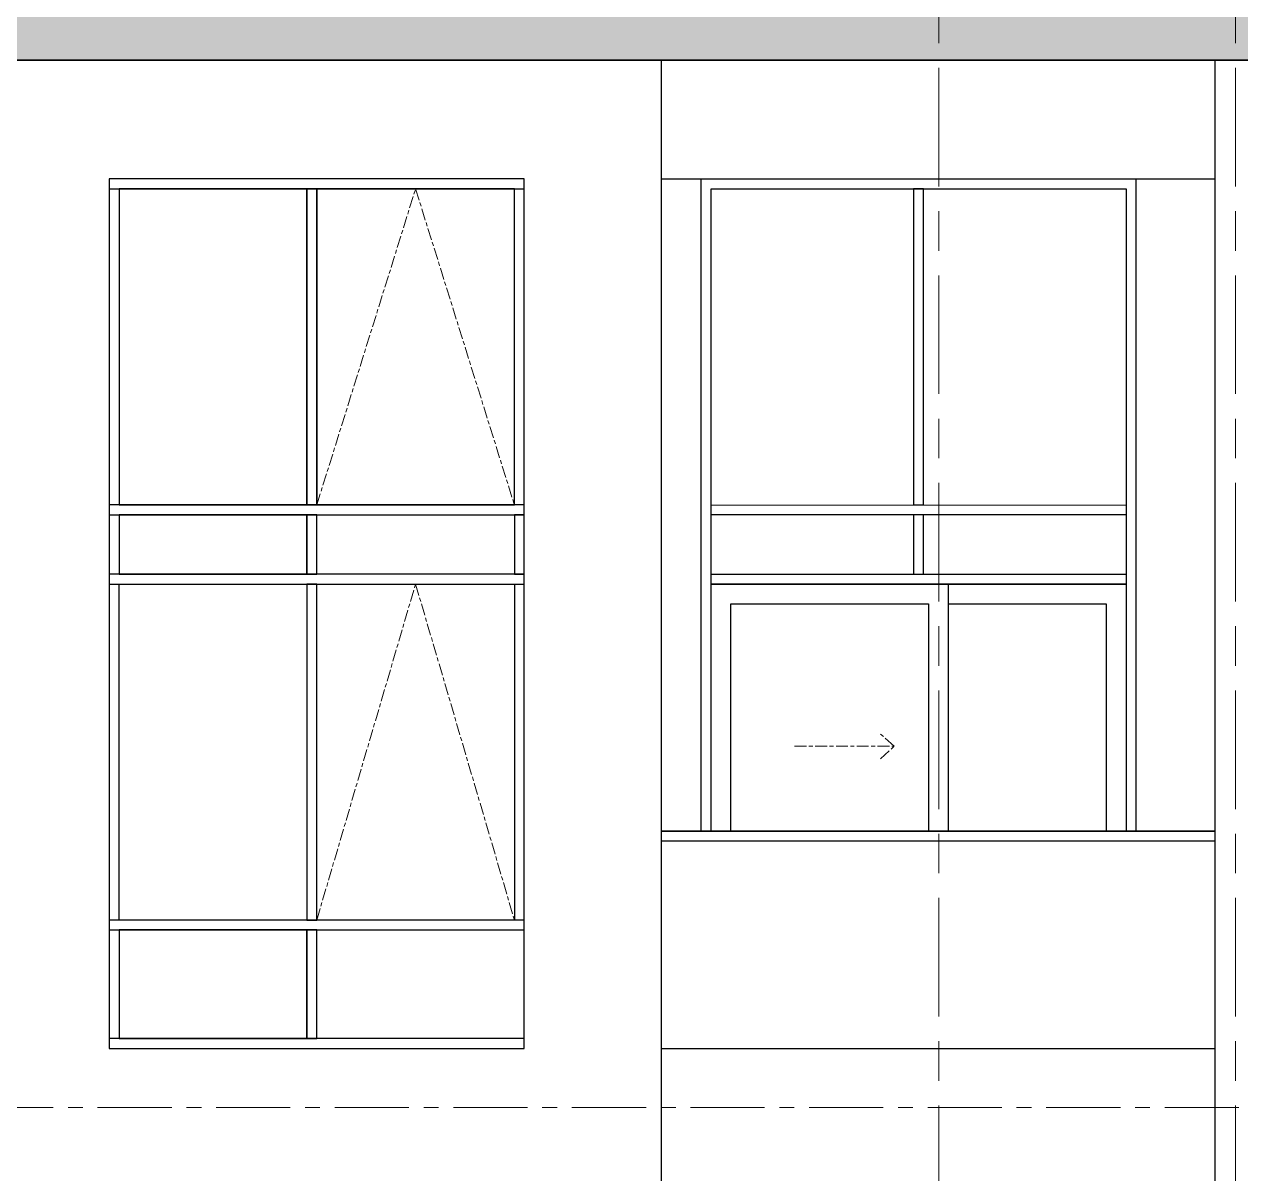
# Model space of a CAD drawing. Header units: millimetres. Extents: x -100356 to 314685, y 446 to 1273965.
# Drawn here: x 224172 to 230327, y 115670 to 121486 of the extents above; entities that cross this region are included whole.
import ezdxf
from ezdxf.xclip import XClip

# ---------------------------------------------------------------- set-up
doc = ezdxf.new("R2010")
doc.units = ezdxf.units.MM
doc.header["$XCLIPFRAME"] = 2
for name, pattern in [('gf$0$CENTER2', [28.575, 19.05, -3.175, 3.175, -3.175]), ('gf$0$Kume - Grid Line', [10.5, 6, -1.25, 2, -1.25]), ('section$0$CENTER', [2, 1.25, -0.25, 0.25, -0.25]), ('section$0$Kume - Grid Line', [10.5, 6, -1.25, 2, -1.25])]:
    doc.linetypes.add(name, pattern=pattern)
for name, color, linetype, lineweight in [('gf$0$A.Axis', 251, 'gf$0$CENTER2', 13), ('section$0$A-_ANOT----_D', 7, 'Continuous', 5), ('section$0$A-_FLORLEVL_E', 7, 'Continuous', 5), ('section$0$NKC_TRUC', 8, 'section$0$CENTER', 13)]:
    doc.layers.add(name, color=color, linetype=linetype, lineweight=lineweight)
doc.layers.add('NAM', color=3, linetype='Continuous')
doc.layers.add('STR', color=7, linetype='Continuous')

# ---------------------------------------------------------------- blocks, each defined once
blk = doc.blocks.new('section$0$grid section')
at = {"layer": 'section$0$NKC_TRUC', "ltscale": 300}
for p, q in [((-141943.9, 92400), (0, 92400)), ((-141943.9, 87100), (0, 87100))]:
    blk.add_line(p, q, dxfattribs=at)
blk = doc.blocks.new('wd02-elevation 1')
at = {"layer": 'NAM', "elevation": 0}
for points in [[(197491.1, 177019.2), (201891.1, 177019.2), (201891.1, 179119.2), (197491.1, 179119.2)], [(197491.1, 177019.2), (197541.1, 177019.2), (197541.1, 179119.2), (197491.1, 179119.2)], [(198091.1, 177019.2), (198141.1, 177019.2), (198141.1, 179119.2), (198091.1, 179119.2)], [(199841.1, 177019.2), (199891.1, 177019.2), (199891.1, 179119.2), (199841.1, 179119.2)], [(200191.1, 177019.2), (200241.1, 177019.2), (200241.1, 179119.2), (200191.1, 179119.2)], [(201840.7, 177019.2), (201890.7, 177019.2), (201890.7, 179119.2), (201840.7, 179119.2)], [(197541.1, 178119.2), (198091.1, 178119.2), (198091.1, 179069.2), (197541.1, 179069.2)], [(198141.1, 179069.2), (199841.1, 179069.2), (199841.1, 178119.2), (198141.1, 178119.2)], [(200191.1, 179069.2), (199891.1, 179069.2), (199891.1, 178119.2), (200191.1, 178119.2)], [(200241.1, 178119.2), (201840.7, 178119.2), (201840.7, 179069.2), (200241.1, 179069.2)], [(198091.1, 178119.2), (197541.1, 178119.2), (197541.1, 178069.2), (198091.1, 178069.2)], [(199841.1, 178119.2), (198141.1, 178119.2), (198141.1, 178069.2), (199841.1, 178069.2)], [(199841.1, 177069.2), (198141.1, 177069.2), (198141.1, 178069.2), (199841.1, 178069.2)], [(200191.1, 178119.2), (199891.1, 178119.2), (199891.1, 178069.2), (200191.1, 178069.2)], [(201841.1, 178119.2), (200241.1, 178119.2), (200241.1, 178069.2), (201841.1, 178069.2)], [(201840.7, 178069.2), (200241.1, 178069.2), (200241.1, 177069.2), (201840.7, 177069.2)], [(200191.1, 177069.2), (199891.1, 177069.2), (199891.1, 177019.2), (200191.1, 177019.2)]]:
    blk.add_lwpolyline(points, close=True, dxfattribs=at)
at = {"layer": 'section$0$A-_ANOT----_D', "color": 8, "linetype": 'section$0$Kume - Grid Line', "ltscale": 10, "elevation": 0}
for points in [[(198141.1, 178069.2), (199841.1, 177569.2), (198141.1, 177069.2)], [(200241.1, 178069.2), (201840.7, 177569.2), (200241.1, 177069.2)]]:
    blk.add_lwpolyline(points, dxfattribs=at)
blk = doc.blocks.new('skyvilla elevation 1')
at = {"layer": 'NAM', "elevation": 0}
for points in [[(300, 12600.1), (300, 9800)], [(1350, 12600.1), (1350, 9800)], [(1400, 12600.1), (1400, 9800)], [(1400, 9800), (1400, 12600.1)], [(4699.6, 12600.1), (4699.6, 9800)], [(1400, 12400), (4699.6, 12400), (4699.6, 10200), (1400, 10200)], [(1400, 12350), (2650, 12350), (2650, 10250), (1400, 10250)], [(1400, 12350), (2650, 12350), (2650, 11150), (1400, 11150)], [(1400, 12350), (4649.6, 12350), (4649.6, 10250), (1400, 10250)], [(1400, 12250), (2550, 12250), (2550, 11250), (1400, 11250)], [(2550, 11150), (2550, 10350), (1400, 10350)]]:
    blk.add_lwpolyline(points, dxfattribs=at)
for points in [[(2649.8, 12350), (2699.8, 12350), (2700, 10250), (2650, 10250)], [(2999.8, 12350), (3049.8, 12350), (3050, 10250), (3000, 10250)], [(3000, 11325), (2700, 11325), (2700, 11275), (3000, 11275)], [(4649.6, 11325), (3050, 11325), (3050, 11275), (4649.6, 11275)]]:
    blk.add_lwpolyline(points, close=True, dxfattribs=at)
at = {"layer": 'section$0$A-_ANOT----_D', "color": 8, "linetype": 'section$0$Kume - Grid Line', "ltscale": 10, "elevation": 0}
for points in [[(1828.9, 11927.6), (1828.9, 11424.1)], [(1766.1, 11493), (1828.9, 11424.1), (1891.7, 11493)]]:
    blk.add_lwpolyline(points, dxfattribs=at)
at = {"layer": 'STR', "elevation": 0}
for points in [[(0, 12600.1), (5300, 12600.1)], [(0, 9800), (5300, 9800)]]:
    blk.add_lwpolyline(points, dxfattribs=at)
at = {"layer": 'NAM'}
blk.add_blockref('wd02-elevation 1', (-197191.1, -163724.1, 0), dxfattribs=at)
blk = doc.blocks.new('ELEVATION 1')
at = {"layer": 'NAM', "ltscale": 0.5}
h = blk.add_hatch(color=252, dxfattribs=at)
h.dxf.hatch_style = 1
h.paths.add_polyline_path([(88115.3, 585860.3), (88115.3, 569847.7), (82815.3, 569847.7), (82815.3, 563414.8), (82815.3, 563404.3), (88115.3, 563404.3), (88115.3, 547957.3), (87816.3, 547957.3), (87816.3, 563104.3), (82516.3, 563104.3), (82516.3, 570147.7), (87815.3, 570147.7), (87815.3, 585860.3)])
at = {"layer": 'NAM', "elevation": 0}
blk.add_lwpolyline([(88115.3, 585860.3), (88115.3, 569847.7), (82815.3, 569847.7), (82815.3, 563414.8), (82815.3, 563404.3), (88115.3, 563404.3), (88115.3, 547957.3), (87816.3, 547957.3), (87816.3, 563104.3), (82516.3, 563104.3), (82516.3, 570147.7), (87815.3, 570147.7), (87815.3, 585860.3)], close=True, dxfattribs=at)
at = {"layer": 'NAM'}
blk.add_blockref('skyvilla elevation 1', (77215.3, 543257.3, 0), dxfattribs=at)
ref = blk.add_blockref('skyvilla elevation 1', (82515.3, 543257.3, 0), dxfattribs=at)
XClip(ref).set_block_clipping_path([(5300, 42602.9195153018), (5300, 26890.3224499937), (0.9698971497, 26890.3224499934), (0.9698971501, 19846.9545468783), (5300.9698971502, 19846.9545468783), (5300.0000000001, 0), (5300.0000000001, -2660.5233960821), (-890.1706460004, -2660.5233960821), (-890.1706460004, 43862.1393032457), (5300.9698971501, 43862.1393032457)])
at = {"layer": 'section$0$A-_FLORLEVL_E'}
ref = blk.add_blockref('section$0$grid section', (-4583.7, 526177.6, 0), dxfattribs=dict(at, rotation=270))
XClip(ref).set_block_clipping_path([(-63133.662589381, -3062.3099419163), (16172.8238461059, 101487.3382753241)])

msp = doc.modelspace()

# ---------------------------------------------------------------- linework, layer by layer
at = {"layer": 'gf$0$A.Axis', "linetype": 'gf$0$Kume - Grid Line', "lineweight": 9, "ltscale": 100}
for p, q in [((228800.4, 25115.6, 0), (228800.4, 127445.7, 0)), ((230300.4, 25115.6, 0), (230300.4, 127445.7, 0))]:
    msp.add_line(p, q, dxfattribs=at)

# ---------------------------------------------------------------- block references
at = {"layer": 'NAM', "rotation": 89.99999999999999}
msp.add_blockref('ELEVATION 1', (783254.7, 33488.6, 0), dxfattribs=at)

doc.saveas('drawing.dxf')
